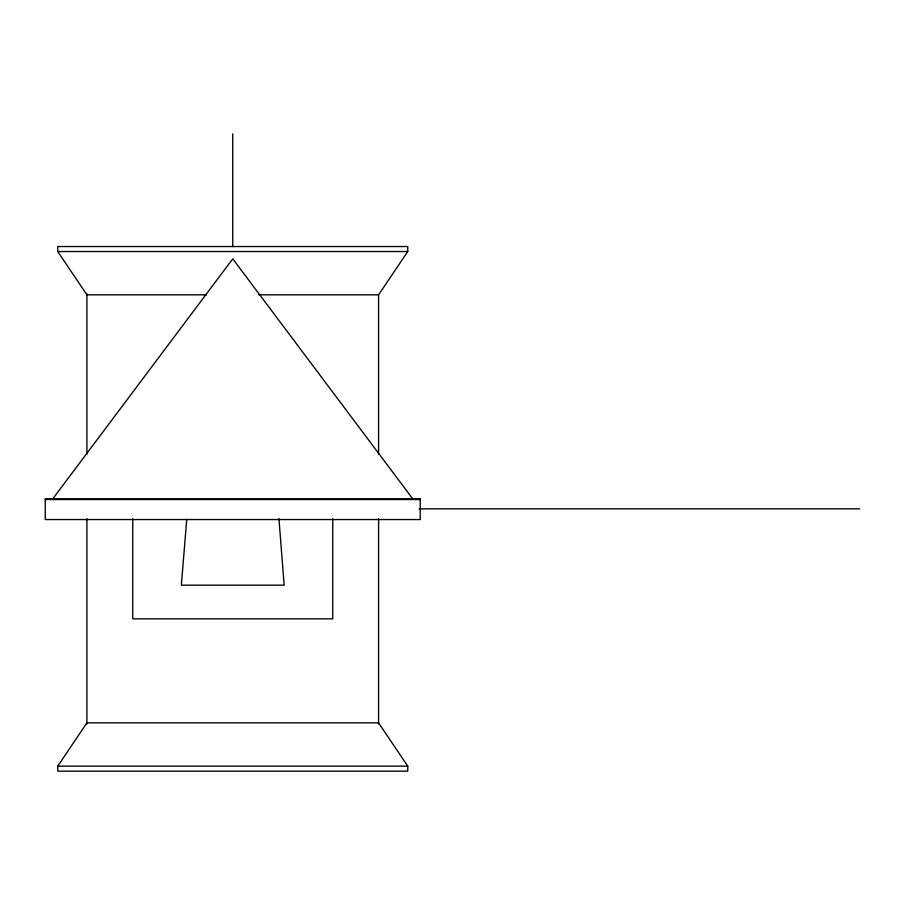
<?xml version="1.0" encoding="UTF-8"?>
<svg xmlns="http://www.w3.org/2000/svg" width="905" height="905" viewBox="0 0 905 905"><rect width="100%" height="100%" fill="white"/><g stroke="black" fill="none" stroke-linecap="round" stroke-linejoin="round"><path stroke-width="1.36" d="M186.747 519.323L181.339 585.162L284.159 585.162L278.932 518.52M57.75 766.15L86.914 722.857L378.584 722.857L407.748 766.15L407.748 771.15L57.75 771.15L57.75 766.15L407.748 766.15M206.679 294.838L86.914 294.838L57.75 251.533L57.75 246.533L407.748 246.533L407.748 251.533L378.584 294.838L258.819 294.838M52.886 498.666L232.755 258.841L412.612 498.666M57.75 251.533L407.748 251.533M45.25 499.549L420.248 499.549M419.151 508.848L859.75 508.848M378.584 295.12L378.584 454.208M378.584 518.644L378.584 723.966M332.746 518.848L332.746 618.85L132.752 618.85L132.752 518.848M232.755 133.85L232.755 246.624M86.914 293.729L86.914 454.208M86.914 518.644L86.914 723.966M420.248 498.847L45.25 498.847L45.25 519.549L420.248 519.549L420.248 498.847"/></g></svg>
